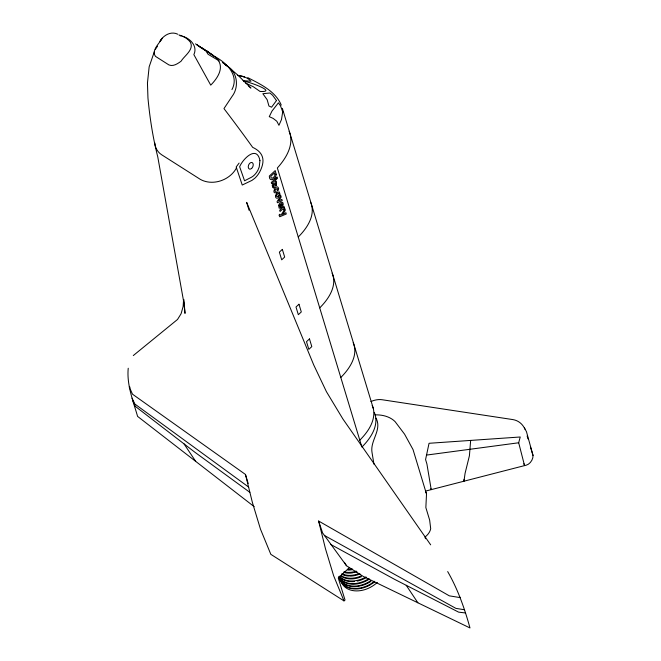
<?xml version="1.0" encoding="UTF-8"?>
<svg xmlns="http://www.w3.org/2000/svg" width="661" height="661" viewBox="0 0 661 661"><rect width="100%" height="100%" fill="white"/><g stroke="black" fill="none" stroke-linecap="round" stroke-linejoin="round"><path stroke-width="0.99" d="M128.226 368.243C126.623 384.867 133.084 400.731 137.587 416.389L254.188 506.657M464.055 479.357L463.964 481.208L465.071 473.35L469.417 455.743L470.649 440.416M183.576 299.573L183.147 306.448L181.073 313.768L177.528 319.461L133.291 355.56M177.792 34.232C171.034 30.877 163.358 35.231 160.003 41.321L162.201 38.206C159.598 43.296 150.981 50.525 155.517 56.392L168.902 64.918C173.182 66.819 177.735 63.687 181.081 61.209C184.287 55.83 194.317 49.625 190.385 42.238C187.666 38.586 183.337 36.082 178.949 34.959M523.9 463.7L524.553 465.608L518.687 442.771L520.232 436.995L429.047 443.291L425.577 459.569L426.907 463.948L431.22 489.636L430.881 488.661M154.434 51.426L149.155 66.819L147.453 83.03L147.957 98.002C149.807 117.823 152.848 137.554 157.764 156.855L183.989 303.407L185.014 313.38L183.857 299.582M231.937 89.615C239.984 74.594 224.996 61.192 212.487 55.417M155.277 49.443L157.492 46.196M239.108 163.077L236.184 166.969L242.24 185.03L251.948 180.395L254.873 178.197A17.112 10.295 -64.5 0 0 261.748 167.283C265.259 157.45 261.004 151.204 252.667 147.353C243.314 134.282 233.73 121.368 223.963 108.602L232.061 96.423C239.654 86.55 237.282 70.529 225.426 65.158M236.489 167.927C229.904 180.23 212.743 186.262 200.349 179.387L161.656 154.765C157.632 152.204 155.079 147.684 154.798 142.941M298.251 237.002C307.051 228.309 316.024 215.015 310.653 202.283M319.717 307.869C328.517 299.177 337.498 285.882 332.128 273.15M340.803 377.472C349.603 368.78 358.576 355.478 353.205 342.745M359.799 440.168C367.929 432.054 375.779 420.834 373.399 408.746L282.363 108.371M361.881 447.067C370.681 438.375 379.662 425.081 374.291 412.348M349.305 567.725L338.25 577.954L345.042 600.072L343.984 600.899L270.828 554.331L260.484 529.172L252.345 502.302L245.462 474.458L132.514 394.204L129.259 386.966L130.11 387.23M243.802 76.932L244.553 76.833L237.654 75.296M425.924 490.999L526.321 465.154A7.502 4.85 -57.5 0 0 533.03 455.47L526.478 431.724L524.413 427.857M426.535 455.082L518.687 442.771M375.134 414.893C382.182 414.612 390.04 416.537 395.088 421.627L404.573 434.178L413.026 449.554L426.196 493.023M243.058 80.617L251.015 81.245C247.553 77.395 242.471 75.957 237.489 75.445M465.443 612.97L458.602 612.136L394.592 579.342L330.492 544.317M180.081 35.785L181.337 35.975M464.468 609.748L455.892 608.368L324.328 535.41M243.835 81.667C242.761 79.386 279.9 92.515 260.029 91.441L253.254 86.715L245.702 83.096M182.444 36.256C190.418 38.346 197.879 46.46 193.855 54.623L210.735 85.137C216.734 79.097 224.145 68.934 218.27 60.349M247.735 77.634C260.376 84.129 275.472 91.119 281.272 105.099M202.638 48.724L203.646 49.302M204.299 50.079L205.092 50.443M195.491 43.849L208.546 52.368L201.96 47.832M206.397 51.203L207.116 51.632M222.856 62.588L227.02 65.803L224.79 64.257M207.984 52.178L215.916 57.325L219.229 60.944L208.083 54.268L205.786 50.748L202.82 48.41M459.726 597.023L460.205 597.61L449.34 595.85L318.619 521.025L322.593 532.906L346.513 565.758L363.244 576.409L469.979 627.95C464.6 608.417 457.809 589.199 447.679 571.575M201.076 47.815L197.061 44.94L203.489 49.112M248.701 487.107L134.877 404.045L132.076 398.195M249.841 492.329L194.797 452.174L135.398 406.424L133.051 401.409M229.417 67.827L238.084 75.362L250.932 88.095L248.61 85.897M222.931 62.671L223.344 63.117M430.675 544.838L342.927 419.033L326.418 391.659L313.727 364.946L246.644 202.349L249.04 210.248M417.892 602.799L406.218 585.291M195.681 461.361L184.006 443.862M344.373 562.321L346.513 565.758M343.984 600.899L333.64 575.739L325.501 548.87L318.619 521.025M372.201 405.449L373.399 408.746M376.051 418.165C382.314 430.088 369.838 440.54 372.044 452.611L373.944 464.162M289.146 131.275C294.616 144.453 286.056 158.442 277.347 167.985L361.584 446.084M527.131 435.987L528.015 438.912M530.378 446.704L533.03 455.47M425.494 538.723L424.99 537.071A17.616 11.749 -16.9 0 0 430.699 528.709L429.65 520.1L425.858 507.574L426.502 494.114A17.492 11.675 -16.9 0 0 425.734 491.991M276.124 177.999L276.488 179.222L277.537 178.255L277.166 177.032L271.266 182.502L271.638 183.725L275.91 179.759L275.538 178.536M245.462 474.458L248.197 483.497M370.92 401.541A31.563 20.4 -57.5 0 1 382.149 399.74L512.572 419.545A36.363 23.499 -57.5 0 1 524.999 429.278M374.374 581.283A23.73 17.112 -29.4 0 1 339.622 578.722M377.282 582.424A23.672 17.079 -29.4 0 1 342.15 583.68M374.68 581.829A23.738 17.12 -29.4 0 1 372.201 583.663M371.342 584.225A23.738 17.12 -29.4 0 1 360.956 588.43M359.989 588.612A23.738 17.12 -29.4 0 1 340.217 580.118M370.904 581.383A23.639 17.054 -29.4 0 1 360.666 585.91M359.7 586.125A23.639 17.054 -29.4 0 1 348.686 585.968M347.719 585.671A23.639 17.054 -29.4 0 1 338.754 577.003M370.573 580.804A23.589 17.012 -29.4 0 1 338.787 577.284M369.524 578.995A23.366 16.855 -29.4 0 1 338.804 577.111M368.334 578.945A23.267 16.781 -29.4 0 1 339.556 577.978M366.384 577.574A22.904 16.517 -29.4 0 1 357.221 581.11M354.42 581.54A22.904 16.517 -29.4 0 1 339.473 576.772M366.029 576.946A22.763 16.418 -29.4 0 1 339.283 576.144M361.435 576.714A22.259 16.054 -29.4 0 1 341.406 576.433M361.088 576.037A22.069 15.914 -29.4 0 1 341.225 575.756M360.038 573.963A21.433 15.459 -29.4 0 1 349.611 576.119M348.611 576.078A21.433 15.459 -29.4 0 1 341.481 574.128M358.832 573.599A21.193 15.286 -29.4 0 1 342.101 573.814M356.957 571.74A20.417 14.724 -29.4 0 1 353.618 572.666M352.619 572.856A20.417 14.724 -29.4 0 1 344.1 572.533M356.296 571.121A20.144 14.525 -29.4 0 1 343.935 571.79M352.453 569.625A19.227 13.873 -29.4 0 1 347.793 570.088M352.173 568.865A18.913 13.641 -29.4 0 1 347.587 569.311M272.299 185.477L272.638 187.327L273.654 188.071A1.884 1.132 -64.5 0 0 274.53 187.641C275.62 186.245 275.67 180.172 275.844 184.741L276.389 185.716C277.248 171.984 271.721 194.243 273.654 184.493L273.109 183.419L272.299 185.477M275.05 174.496C275.24 176.661 270.886 180.577 270.696 176.429L274.604 172.802L275.05 174.496M259.938 160.59L259.228 166.977L257.947 170.133A13.137 7.907 -64.5 0 1 251.692 177.115L244.57 180.784L239.637 166.754C242.752 158.995 256.881 144.718 259.938 160.59M278.636 188.707L277.752 191.194L277.19 190.17L277.405 188.368L275.191 189.864A1.272 0.768 -64.5 0 0 274.951 191.194L276.034 191.326L276.207 192.706C270.415 194.342 277.265 182.353 278.636 188.707M275.463 195.656L275.753 197.573L276.719 198.234A3.231 1.942 -64.5 0 0 278.058 197.804L280.09 194.656L279.38 191.987L277.141 192.591L275.463 195.656M282.71 111.792L281.487 119.542L278.95 125.309L276.819 121.252L273.175 118.426L269.258 116.666L271.977 111.106L278.413 102.843L280.446 105.702L282.71 111.792M284.775 208.843L283.635 209.925L283.544 208.975L282.825 209.025L280.041 211.47L279.669 210.248L283.949 206.282L284.288 207.422L283.685 207.984L284.412 207.984L284.775 208.843M276.182 174.264C276.496 178.503 269.101 183.08 269.316 176.057L275.216 170.588L276.182 174.264M278.62 205.472L279.14 208.141L280.537 208.149L280.355 206.753C278.95 207.372 279.471 204.935 280.264 204.555L281.198 207.62L282.677 205.852A2.677 1.611 -64.5 0 0 283.214 204.117C283.313 200.225 278.777 203.158 278.62 205.472M282.288 204.332L281.52 205.761L280.966 203.935L281.776 203.514L282.288 204.332M276.579 195.135C275.72 198.548 280.446 195.235 278.892 193.458L278.041 193.466L276.579 195.135M276.472 100.571L271.572 107.198L268.936 106.024L267.16 99.72L262.855 93.705L269.919 92.978L272.58 95.242L276.472 100.571M280.776 195.813L277.058 201.646L277.397 202.745L282.23 200.622L281.85 199.358L278.595 200.919L281.165 197.094L280.776 195.813M284.841 209.231L281.082 214.965L280.148 215.098L279.867 214.214L279.016 215.147L279.752 216.758L286.279 213.99L285.899 212.718L282.536 214.453L285.23 210.537L284.841 209.231M282.346 249.379L279.372 252.13L281.702 259.823L284.676 257.071L282.346 249.379M298.97 304.25L295.996 307.001L298.326 314.694L301.3 311.942L298.97 304.25M309.472 338.919L306.497 341.671L308.827 349.363L311.802 346.612L309.472 338.919M213.156 55.425L206.571 50.831L213.156 55.425M251.667 168.398A3.512 2.272 -67.3 0 0 252.295 162.672A3.512 2.272 -67.3 0 0 248.28 166.365A3.512 2.272 -67.3 0 0 251.667 168.398"/></g></svg>
